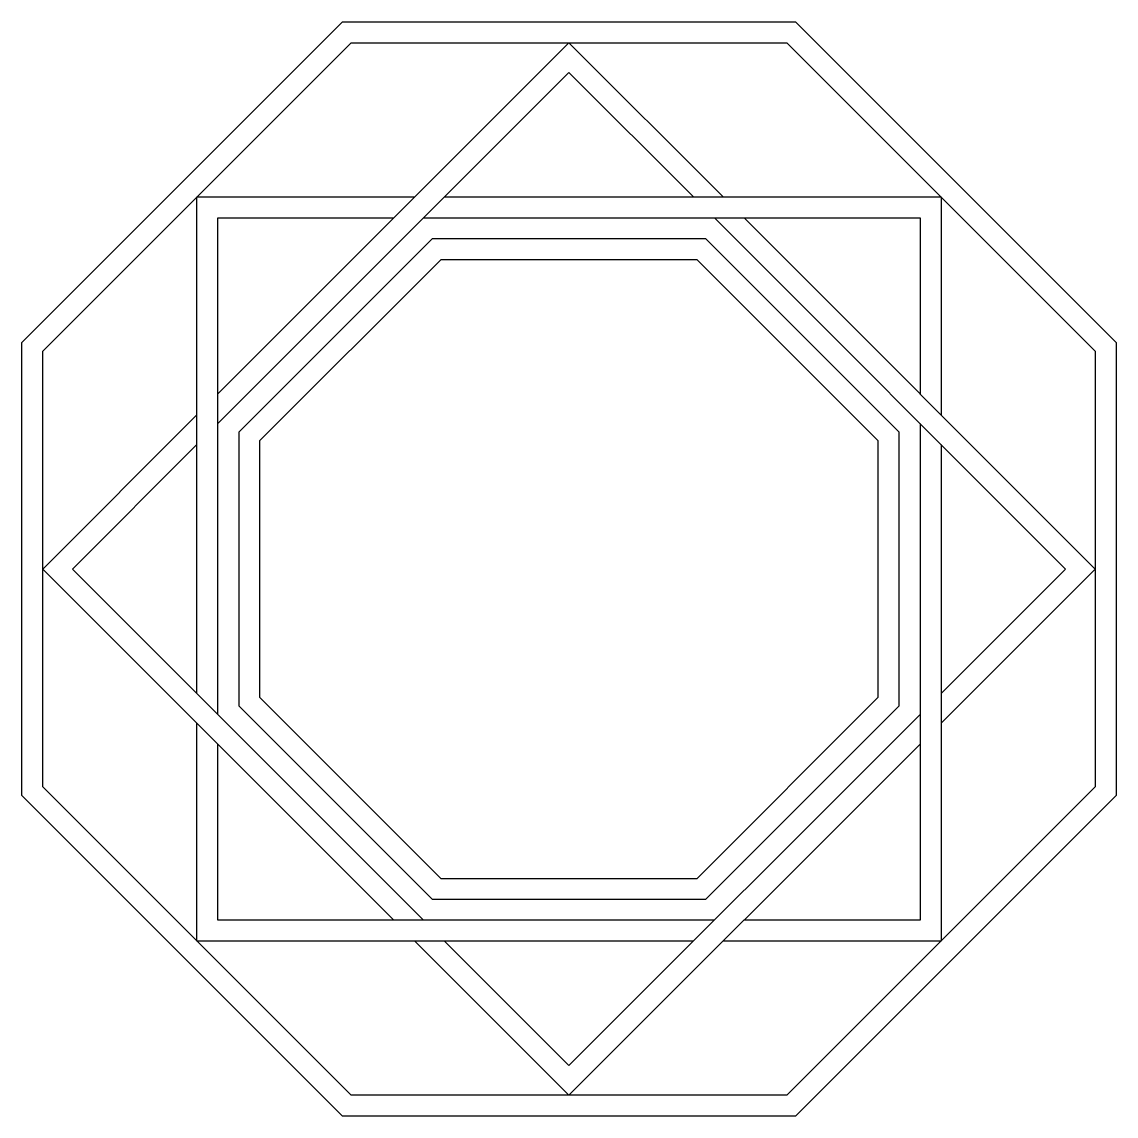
# Model space of a CAD drawing. Extents: x 433 to 3571, y 1675 to 4813.
import ezdxf

# ---------------------------------------------------------------- set-up
doc = ezdxf.new("R2010")
doc.units = 0
doc.header["$MEASUREMENT"] = 0
for name, color, linetype in [('3', 3, 'CONTINUOUS'), ('4', 4, 'CONTINUOUS'), ('7', 7, 'CONTINUOUS')]:
    doc.layers.add(name, color=color, linetype=linetype)

msp = doc.modelspace()

# ---------------------------------------------------------------- linework, layer by layer
at = {"layer": '3'}
for points in [[(2359.1, 4311.3), (2001.9, 4668.5), (994.6, 3661.3)], [(994.6, 2826.8), (994.6, 4251.3), (1499.8, 4251.3)], [(1584.7, 4251.3), (3009.2, 4251.3), (3009.2, 3746.1)], [(3069.2, 2886.8), (3426.4, 3244), (2419.1, 4251.3)], [(3009.2, 3661.3), (3009.2, 2236.7), (2504, 2236.7)], [(934.6, 3601.3), (577.4, 3244), (1584.7, 2236.7)], [(1644.7, 2176.7), (2001.9, 1819.5), (3009.2, 2826.8)], [(2419.1, 2236.7), (994.6, 2236.7), (994.6, 2741.9)]]:
    msp.add_lwpolyline(points, dxfattribs=at)
msp.add_lwpolyline([(1634.4, 4131.3), (1114.6, 3611.5), (1114.6, 2876.5), (1634.4, 2356.7), (2369.4, 2356.7), (2889.2, 2876.5), (2889.2, 3611.5), (2369.4, 4131.3)], close=True, dxfattribs=at)
at = {"layer": '4'}
msp.add_lwpolyline([(1351.9, 1674.7), (432.6, 2594), (432.6, 3244), (432.6, 3894.1), (1351.9, 4813.4), (2652, 4813.4), (3571.3, 3894.1), (3571.3, 2594), (2652, 1674.7)], close=True, dxfattribs=at)
at = {"layer": '7'}
for points in [[(1376.7, 1734.7), (492.6, 2618.8), (492.6, 3869.2), (1376.7, 4753.4), (2627.1, 4753.4), (3511.3, 3869.2), (3511.3, 2618.8), (2627.1, 1734.7)], [(1609.5, 4191.3), (1054.6, 3636.4), (1054.6, 2851.7), (1609.5, 2296.7), (2394.3, 2296.7), (2949.2, 2851.7), (2949.2, 3636.4), (2394.3, 4191.3)]]:
    msp.add_lwpolyline(points, close=True, dxfattribs=at)
for points in [[(2444, 4311.3), (2001.9, 4753.4), (994.6, 3746.1)], [(934.6, 2886.8), (934.6, 4311.3), (1559.8, 4311.3)], [(1644.7, 4311.3), (3069.2, 4311.3), (3069.2, 3686.1)], [(3069.2, 2801.9), (3511.3, 3244), (2504, 4251.3)], [(934.6, 3686.1), (492.6, 3244), (1499.8, 2236.7)], [(3069.2, 3601.3), (3069.2, 2176.7), (2444, 2176.7)], [(2359.1, 2176.7), (934.6, 2176.7), (934.6, 2801.9)], [(1559.8, 2176.7), (2001.9, 1734.7), (3009.2, 2741.9)]]:
    msp.add_lwpolyline(points, dxfattribs=at)

doc.saveas('drawing.dxf')
